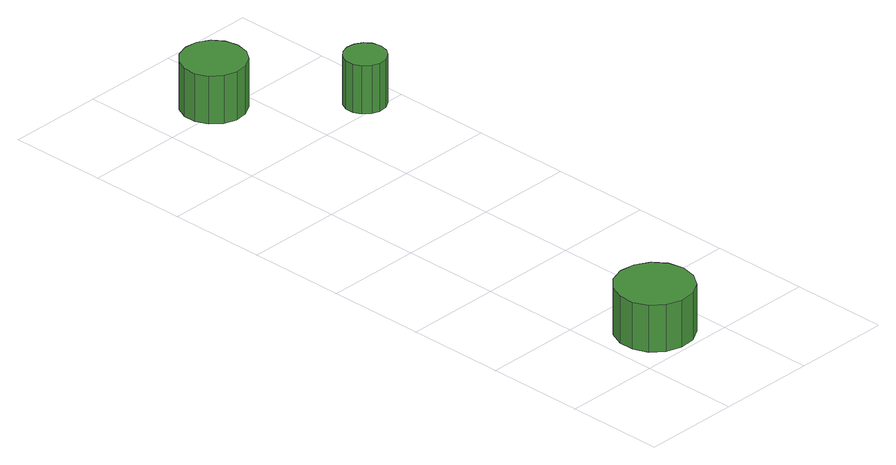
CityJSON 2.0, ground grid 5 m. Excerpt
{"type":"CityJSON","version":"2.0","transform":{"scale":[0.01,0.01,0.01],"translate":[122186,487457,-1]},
"CityObjects":{
"tree1":{"type":"SolitaryVegetationObject","attributes":{"function":"something"},"geometry":[{"type":"MultiSurface","lod":"1","boundaries":[[[0,1,2,3,4,5,6,7,8,9,10,11,12,13,14]],[[15,16,17,18,19,20,21,22,23,24,25,26,27,28,29]],[[0,29,28,1]],[[1,28,27,2]],[[2,27,26,3]],[[3,26,25,4]],[[4,25,24,5]],[[5,24,23,6]],[[6,23,22,7]],[[7,22,21,8]],[[8,21,20,9]],[[9,20,19,10]],[[10,19,18,11]],[[11,18,17,12]],[[12,17,16,13]],[[13,16,15,14]],[[14,15,29,0]]]}]},
"tree2":{"type":"SolitaryVegetationObject","attributes":{"function":"something"},"geometry":[{"type":"MultiSurface","lod":"1","boundaries":[[[30,31,32,33,34,35,36,37,38,39,40,41,42,43,44]],[[45,46,47,48,49,50,51,52,53,54,55,56,57,58,59]],[[30,59,58,31]],[[31,58,57,32]],[[32,57,56,33]],[[33,56,55,34]],[[34,55,54,35]],[[35,54,53,36]],[[36,53,52,37]],[[37,52,51,38]],[[38,51,50,39]],[[39,50,49,40]],[[40,49,48,41]],[[41,48,47,42]],[[42,47,46,43]],[[43,46,45,44]],[[44,45,59,30]]]}]},
"tree3":{"type":"SolitaryVegetationObject","attributes":{"function":"something"},"geometry":[{"type":"MultiSurface","lod":"1","boundaries":[[[60,61,62,63,64,65,66,67,68,69,70,71,72,73,74]],[[75,76,77,78,79,80,81,82,83,84,85,86,87,88,89]],[[60,89,88,61]],[[61,88,87,62]],[[62,87,86,63]],[[63,86,85,64]],[[64,85,84,65]],[[65,84,83,66]],[[66,83,82,67]],[[67,82,81,68]],[[68,81,80,69]],[[69,80,79,70]],[[70,79,78,71]],[[71,78,77,72]],[[72,77,76,73]],[[73,76,75,74]],[[74,75,89,60]]]}]}
},
"vertices":[
[457,214,337],[440,293,337],[392,358,337],[322,398,337],[242,407,337],[165,382,337],[105,328,337],[73,254,337],[73,173,337],[105,99,337],[165,45,337],[242,20,337],[322,29,337],[392,69,337],[440,135,337],[440,135,87],[392,69,87],[322,29,87],[242,20,87],[165,45,87],[105,99,87],[73,173,87],[73,254,87],[105,328,87],[165,382,87],[242,407,87],[322,398,87],[392,358,87],[440,293,87],[457,214,87],
[491,3050,348],[477,3116,348],[438,3171,348],[379,3205,348],[312,3212,348],[248,3191,348],[198,3146,348],[170,3084,348],[170,3017,348],[198,2955,348],[248,2910,348],[312,2889,348],[379,2896,348],[438,2930,348],[477,2984,348],[477,2984,92],[438,2930,92],[379,2896,92],[312,2889,92],[248,2910,92],[198,2955,92],[170,3017,92],[170,3084,92],[198,3146,92],[248,3191,92],[312,3212,92],[379,3205,92],[438,3171,92],[477,3116,92],[491,3050,92],
[935,2569,348],[926,2612,348],[900,2647,348],[862,2669,348],[819,2674,348],[777,2660,348],[744,2631,348],[726,2591,348],[726,2547,348],[744,2507,348],[777,2477,348],[819,2464,348],[862,2468,348],[900,2490,348],[926,2526,348],[926,2526,92],[900,2490,92],[862,2468,92],[819,2464,92],[777,2477,92],[744,2507,92],[726,2547,92],[726,2591,92],[744,2631,92],[777,2660,92],[819,2674,92],[862,2669,92],[900,2647,92],[926,2612,92],[935,2569,92]
]}
